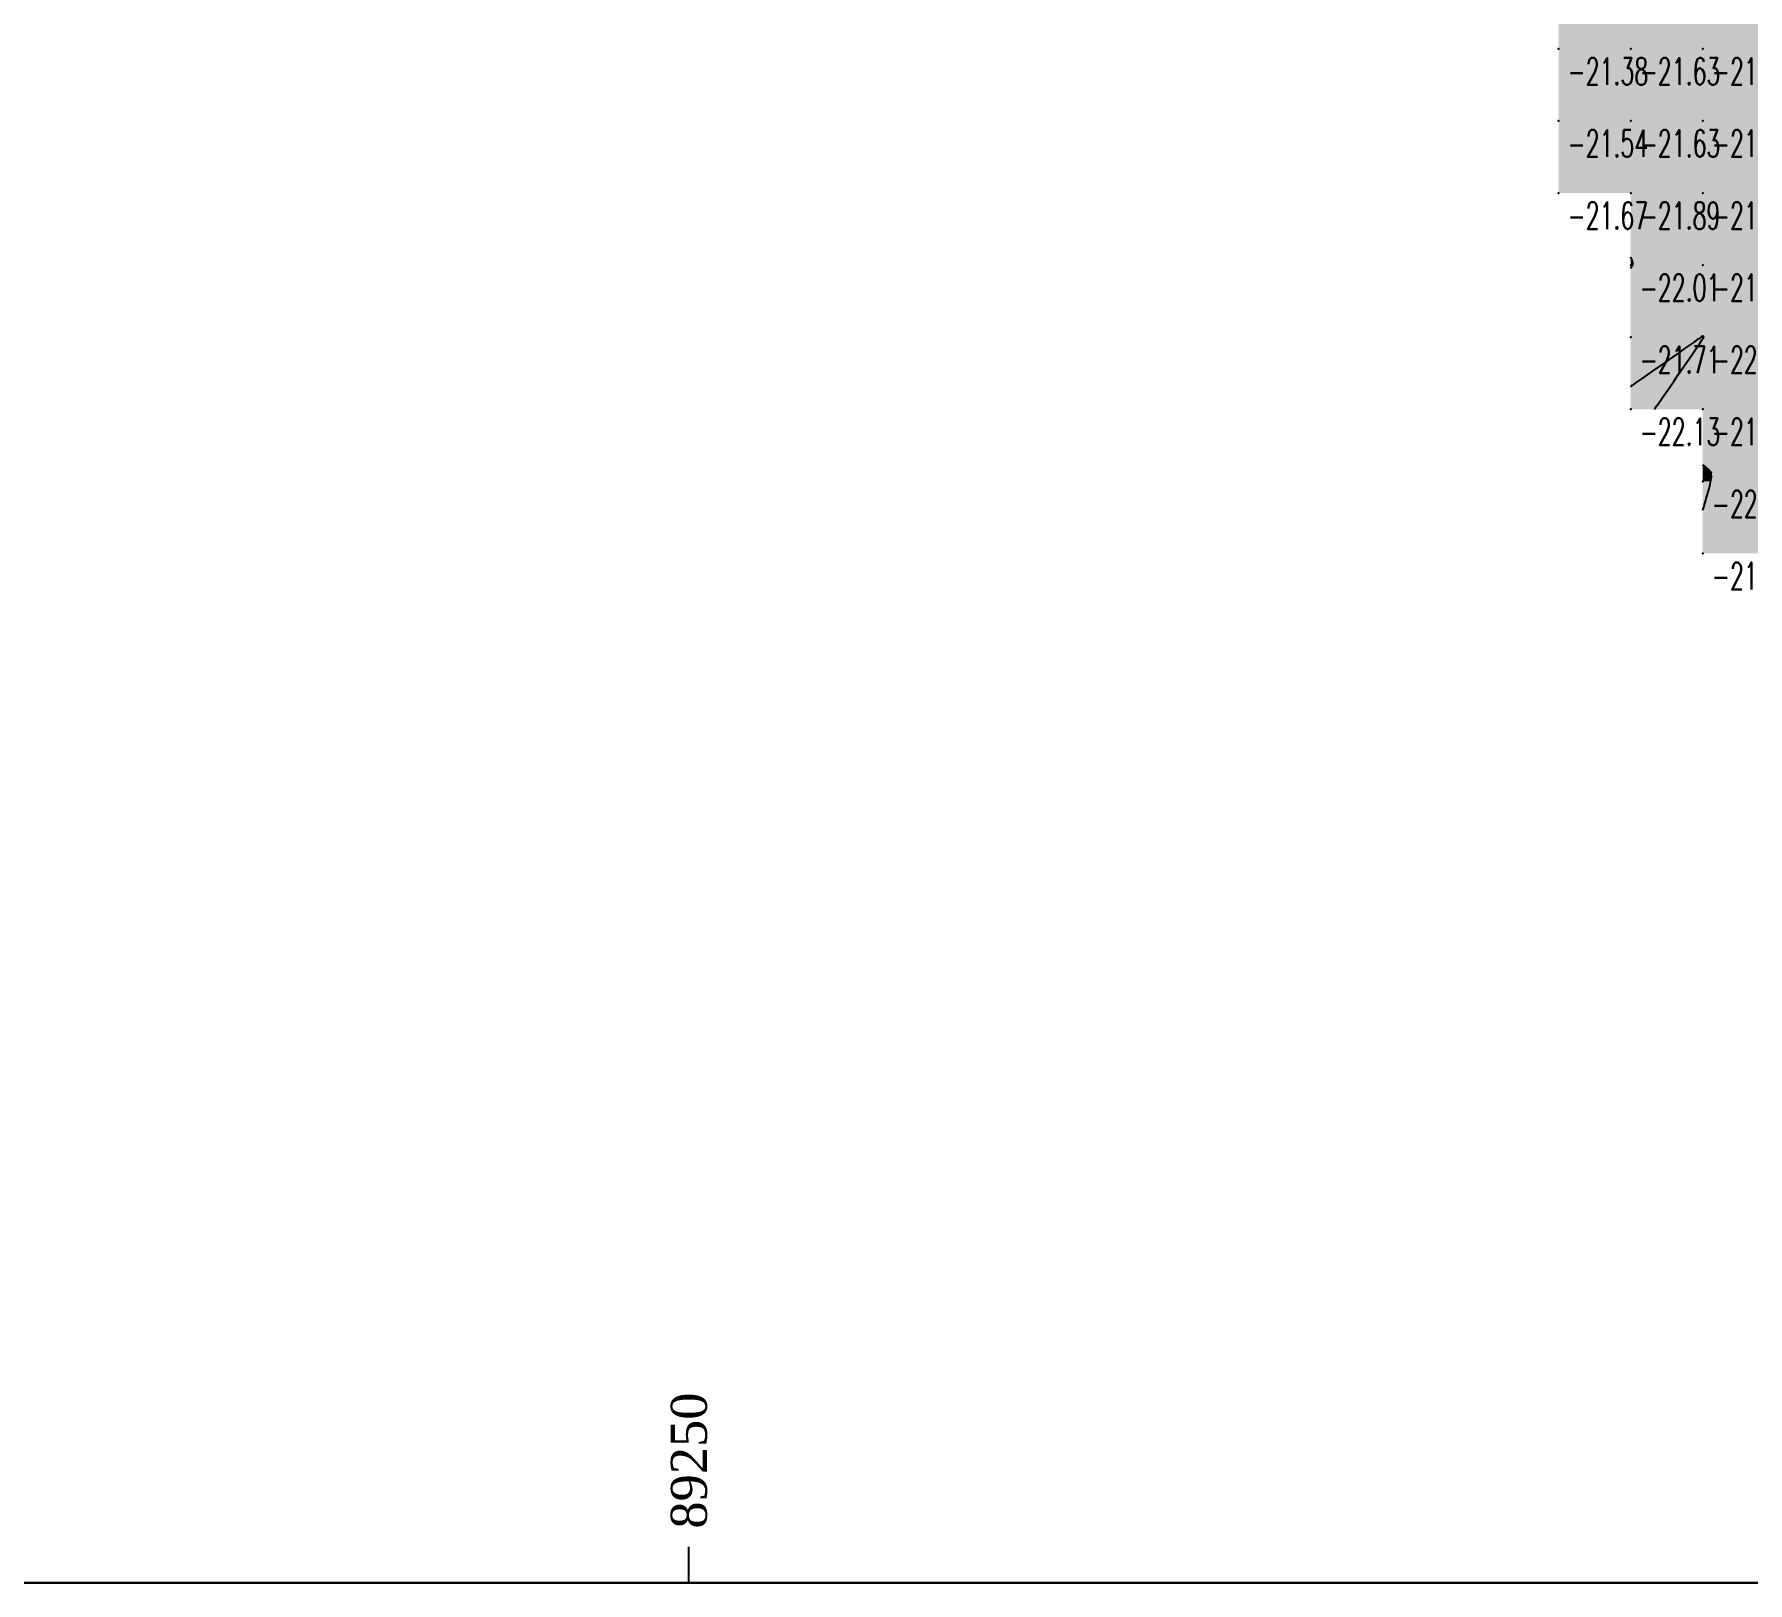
# Model space of a CAD drawing. Header units: millimetres. Extents: x 88261 to 90953, y 390274 to 392322.
# Drawn here: x 89158.9 to 89396.5, y 390274.5 to 390489.3 of the extents above; entities that cross this region are included whole.
import ezdxf
from ezdxf.enums import TextEntityAlignment as Align

# ---------------------------------------------------------------- set-up
doc = ezdxf.new("R2010")
doc.units = ezdxf.units.MM
doc.header["$LTSCALE"] = 25
for name, color, linetype in [('Carroyage(1)', 7, 'Continuous'), ('Carroyage(1)_Textes', 7, 'Continuous'), ('CN_03_00', 7, 'Continuous'), ('COTEAlt', 7, 'Continuous'), ('TN_COLORIAGE', 7, 'Continuous')]:
    doc.layers.add(name, color=color, linetype=linetype)
doc.styles.add('Simplex 1.0', font='Simplex.shx', dxfattribs={"width": 0.99, "height": 2.5})
doc.styles.get("Standard").update_dxf_attribs({"font": 'times.ttf'})

# ---------------------------------------------------------------- blocks, each defined once
blk = doc.blocks.new('COTE')
at = {"color": 0}
blk.add_point((0, 0), dxfattribs=at)
at = {"layer": 'COTEAlt'}
blk.add_attdef('ALT', text='', height=3.75, dxfattribs=at).set_placement((1.25, -1.25), align=Align.TOP_LEFT)

msp = doc.modelspace()

# ---------------------------------------------------------------- linework, layer by layer
at = {"elevation": 14.57}
msp.add_lwpolyline([(88260.96, 392322.08), (90951.88, 392322.08), (90951.88, 390274.46), (88260.96, 390274.46)], close=True, dxfattribs=at)
at = {"layer": 'Carroyage(1)'}
msp.add_line((89249.65, 390274.46), (89249.65, 390279.46), dxfattribs=at)
msp.add_lwpolyline([(88260.96, 390274.46), (90951.88, 390274.46), (90951.88, 392322.08), (88260.96, 392322.08)], close=True, dxfattribs=at)
at = {"layer": 'CN_03_00', "elevation": -22, "flags": 128}
for points in [[(89380.25, 390456.81), (89380.25, 390456.81), (89380.25, 390456.81), (89380.25, 390456.81), (89380.26, 390456.82), (89380.26, 390456.83), (89380.27, 390456.84), (89380.28, 390456.86), (89380.3, 390456.88), (89380.32, 390456.91), (89380.35, 390456.95), (89380.37, 390456.99), (89380.4, 390457.03), (89380.43, 390457.08), (89380.46, 390457.13), (89380.49, 390457.18), (89380.51, 390457.23), (89380.53, 390457.28), (89380.55, 390457.32), (89380.56, 390457.37), (89380.56, 390457.42), (89380.57, 390457.48), (89380.56, 390457.53), (89380.55, 390457.59), (89380.54, 390457.66), (89380.51, 390457.73), (89380.49, 390457.81), (89380.46, 390457.88), (89380.43, 390457.96), (89380.39, 390458.03), (89380.36, 390458.1), (89380.33, 390458.16), (89380.31, 390458.21), (89380.29, 390458.25), (89380.27, 390458.28), (89380.26, 390458.31), (89380.26, 390458.32), (89380.25, 390458.33), (89380.25, 390458.33), (89380.25, 390458.34), (89380.25, 390458.34)], [(89383.53, 390437.24), (89383.53, 390437.24), (89383.55, 390437.26), (89383.59, 390437.32), (89383.67, 390437.44), (89383.8, 390437.64), (89384, 390437.92), (89384.28, 390438.33), (89384.65, 390438.86), (89385.12, 390439.54), (89385.67, 390440.33), (89386.27, 390441.2), (89386.89, 390442.11), (89387.52, 390443.02), (89388.13, 390443.9), (89388.68, 390444.7), (89389.15, 390445.39), (89389.53, 390445.95), (89389.82, 390446.37), (89390.04, 390446.68), (89390.18, 390446.9), (89390.28, 390447.05), (89390.33, 390447.13), (89390.35, 390447.18), (89390.36, 390447.21), (89390.37, 390447.23), (89390.37, 390447.25), (89390.37, 390447.27), (89390.36, 390447.28), (89390.36, 390447.29), (89390.35, 390447.31), (89390.34, 390447.32), (89390.33, 390447.33), (89390.32, 390447.34), (89390.31, 390447.35), (89390.3, 390447.36), (89390.29, 390447.37), (89390.27, 390447.37), (89390.26, 390447.38), (89390.24, 390447.38), (89390.22, 390447.37), (89390.19, 390447.37), (89390.15, 390447.34), (89390.06, 390447.28), (89389.92, 390447.19), (89389.7, 390447.03), (89389.39, 390446.82), (89388.96, 390446.52), (89388.41, 390446.13), (89387.72, 390445.65), (89386.91, 390445.08), (89386.04, 390444.47), (89385.12, 390443.83), (89384.21, 390443.19), (89383.34, 390442.59), (89382.55, 390442.03), (89381.87, 390441.55), (89381.34, 390441.18), (89380.93, 390440.9), (89380.65, 390440.69), (89380.45, 390440.56), (89380.33, 390440.48), (89380.27, 390440.43), (89380.25, 390440.42), (89380.25, 390440.42)], [(89390.25, 390423.24), (89390.25, 390423.24), (89390.25, 390423.25), (89390.26, 390423.27), (89390.27, 390423.32), (89390.3, 390423.4), (89390.33, 390423.52), (89390.38, 390423.68), (89390.44, 390423.9), (89390.53, 390424.18), (89390.62, 390424.51), (89390.73, 390424.88), (89390.84, 390425.27), (89390.95, 390425.66), (89391.06, 390426.06), (89391.16, 390426.44), (89391.25, 390426.79), (89391.32, 390427.1), (89391.38, 390427.38), (89391.42, 390427.62), (89391.44, 390427.83), (89391.44, 390428.02), (89391.42, 390428.19), (89391.38, 390428.35), (89391.32, 390428.49), (89391.24, 390428.63), (89391.14, 390428.76), (89391.02, 390428.88), (89390.9, 390429), (89390.78, 390429.1), (89390.67, 390429.19), (89390.56, 390429.27), (89390.47, 390429.34), (89390.4, 390429.39), (89390.34, 390429.43), (89390.3, 390429.46), (89390.28, 390429.48), (89390.26, 390429.49), (89390.25, 390429.49), (89390.25, 390429.5), (89390.25, 390429.5)]]:
    msp.add_lwpolyline(points, dxfattribs=at)
at = {"layer": 'TN_COLORIAGE', "color": 233}
for points in [[(89370.25, 390487.24, -21.39), (89380.25, 390487.24, -21.39), (89380.25, 390497.24, -21.39)], [(89373.03, 390497.24, -21.38), (89370.25, 390494.49, -21.38), (89380.25, 390497.24, -21.38), (89370.25, 390487.24, -21.38)], [(89380.25, 390487.24, -21.3), (89390.25, 390487.24, -21.3), (89390.25, 390497.24, -21.3)], [(89380.25, 390497.24, -21.3), (89380.25, 390487.24, -21.3), (89390.25, 390497.24, -21.3)], [(89390.25, 390497.24, -21.2), (89390.25, 390487.24, -21.2), (89400.25, 390497.24, -21.2)], [(89390.25, 390487.24, -21.2), (89400.25, 390487.24, -21.2), (89400.25, 390497.24, -21.2)], [(89370.25, 390487.24, -21.63), (89370.25, 390477.24, -21.63), (89380.25, 390487.24, -21.63)], [(89370.25, 390477.24, -21.63), (89380.25, 390477.24, -21.63), (89380.25, 390487.24, -21.63)], [(89380.25, 390487.24, -21.28), (89380.25, 390477.24, -21.28), (89390.25, 390487.24, -21.28)], [(89380.25, 390477.24, -21.28), (89390.25, 390477.24, -21.28), (89390.25, 390487.24, -21.28)], [(89390.25, 390487.24, -21.28), (89390.25, 390477.24, -21.28), (89400.25, 390487.24, -21.28)], [(89390.25, 390477.24, -21.28), (89400.25, 390477.24, -21.28), (89400.25, 390487.24, -21.28)], [(89370.25, 390477.24, -21.63), (89370.25, 390467.24, -21.63), (89380.25, 390477.24, -21.63)], [(89370.25, 390467.24, -21.63), (89380.25, 390467.24, -21.63), (89380.25, 390477.24, -21.63)], [(89380.25, 390467.24, -21.74), (89390.25, 390467.24, -21.74), (89390.25, 390477.24, -21.74)], [(89380.25, 390477.24, -21.74), (89380.25, 390467.24, -21.74), (89390.25, 390477.24, -21.74)], [(89390.25, 390467.24, -21.75), (89400.25, 390467.24, -21.75), (89400.25, 390477.24, -21.75)], [(89390.25, 390477.24, -21.75), (89390.25, 390467.24, -21.75), (89400.25, 390477.24, -21.75)], [(89380.25, 390458.34, -21.65), (89380.6, 390457.59, -21.65), (89380.25, 390467.24, -21.65), (89390.25, 390467.24, -21.65)], [(89380.6, 390457.59, -21.58), (89380.55, 390457.24, -21.58), (89390.25, 390467.24, -21.58), (89390.25, 390457.24, -21.58)], [(89390.25, 390467.24, -21.46), (89390.25, 390457.24, -21.46), (89400.25, 390467.24, -21.46)], [(89390.25, 390457.24, -21.46), (89400.25, 390457.24, -21.46), (89400.25, 390467.24, -21.46)], [(89389.99, 390447.24, -21.58), (89390.25, 390447.42, -21.58), (89380.25, 390447.24, -21.58), (89390.25, 390457.24, -21.58)], [(89380.25, 390456.81, -21.58), (89380.55, 390457.24, -21.58), (89380.25, 390447.24, -21.58), (89390.25, 390457.24, -21.58)], [(89390.25, 390447.42, -21.13), (89390.34, 390447.33, -21.13), (89390.25, 390457.24, -21.13), (89400.25, 390457.24, -21.13)], [(89390.4, 390447.24, -21.13), (89390.34, 390447.33, -21.13), (89400.25, 390447.24, -21.13), (89400.25, 390457.24, -21.13)], [(89389.99, 390447.24, -21.71), (89380.25, 390440.42, -21.71), (89380.25, 390447.24, -21.71)], [(89390.25, 390437.24, -21.5), (89400.25, 390437.24, -21.5), (89400.25, 390447.24, -21.5)], [(89390.25, 390446.97, -21.5), (89390.4, 390447.24, -21.5), (89390.25, 390437.24, -21.5), (89400.25, 390447.24, -21.5)], [(89390.25, 390446.97, -21.72), (89383.53, 390437.24, -21.72), (89390.25, 390437.24, -21.72)], [(89390.25, 390429.5, -21.47), (89391.56, 390428.55, -21.47), (89390.25, 390437.24, -21.47), (89400.25, 390437.24, -21.47)], [(89391.56, 390428.55, -21.39), (89391.42, 390427.24, -21.39), (89400.25, 390437.24, -21.39), (89400.25, 390427.24, -21.39)], [(89390.25, 390423.24, -21.39), (89391.42, 390427.24, -21.39), (89390.25, 390417.24, -21.39), (89400.25, 390427.24, -21.39)], [(89390.25, 390417.24, -21.39), (89400.25, 390417.24, -21.39), (89400.25, 390427.24, -21.39)]]:
    msp.add_solid(points, dxfattribs=at)
at = {"layer": 'TN_COLORIAGE', "color": 243}
for points in [[(89380.6, 390457.59, -22.01), (89380.25, 390458.34, -22.01), (89380.25, 390457.24, -22.01)], [(89380.55, 390457.24, -22.01), (89380.6, 390457.59, -22.01), (89380.25, 390457.24, -22.01)], [(89380.55, 390457.24, -22.01), (89380.25, 390456.81, -22.01), (89380.25, 390457.24, -22.01)], [(89380.25, 390437.24, -22), (89380.25, 390440.42, -22), (89390.25, 390447.24, -22), (89389.99, 390447.24, -22)], [(89380.25, 390437.24, -22), (89383.53, 390437.24, -22), (89390.25, 390447.24, -22), (89390.25, 390446.97, -22)], [(89390.25, 390447.42, -22.01), (89389.99, 390447.24, -22.01), (89390.25, 390447.24, -22.01)], [(89390.34, 390447.33, -22.01), (89390.25, 390447.42, -22.01), (89390.25, 390447.24, -22.01)], [(89390.34, 390447.33, -22.01), (89390.4, 390447.24, -22.01), (89390.25, 390447.24, -22.01)], [(89390.4, 390447.24, -22.01), (89390.25, 390446.97, -22.01), (89390.25, 390447.24, -22.01)], [(89391.56, 390428.55, -22.08), (89390.25, 390429.5, -22.08), (89390.25, 390427.24, -22.08)], [(89391.42, 390427.24, -22.08), (89391.56, 390428.55, -22.08), (89390.25, 390427.24, -22.08)], [(89391.42, 390427.24, -22.08), (89390.25, 390423.24, -22.08), (89390.25, 390427.24, -22.08)]]:
    msp.add_solid(points, dxfattribs=at)

# ---------------------------------------------------------------- block references
at = {"layer": 'COTEAlt'}
ref = msp.add_blockref('COTE', (89370.25, 390487.24), dxfattribs=at)
ref.add_attrib('ALT', '-21.38', dxfattribs={"height": 3.75, "style": 'Simplex 1.0', "width": 0.6}).set_placement((89371.5, 390485.99), align=Align.TOP_LEFT)
ref = msp.add_blockref('COTE', (89380.25, 390487.24), dxfattribs=at)
ref.add_attrib('ALT', '-21.63', dxfattribs={"height": 3.75, "style": 'Simplex 1.0', "width": 0.6}).set_placement((89381.5, 390485.99), align=Align.TOP_LEFT)
ref = msp.add_blockref('COTE', (89390.25, 390487.24), dxfattribs=at)
ref.add_attrib('ALT', '-21.28', dxfattribs={"height": 3.75, "style": 'Simplex 1.0', "width": 0.6}).set_placement((89391.5, 390485.99), align=Align.TOP_LEFT)
ref = msp.add_blockref('COTE', (89370.25, 390477.24), dxfattribs=at)
ref.add_attrib('ALT', '-21.54', dxfattribs={"height": 3.75, "style": 'Simplex 1.0', "width": 0.6}).set_placement((89371.5, 390475.99), align=Align.TOP_LEFT)
ref = msp.add_blockref('COTE', (89380.25, 390477.24), dxfattribs=at)
ref.add_attrib('ALT', '-21.63', dxfattribs={"height": 3.75, "style": 'Simplex 1.0', "width": 0.6}).set_placement((89381.5, 390475.99), align=Align.TOP_LEFT)
ref = msp.add_blockref('COTE', (89390.25, 390477.24), dxfattribs=at)
ref.add_attrib('ALT', '-21.74', dxfattribs={"height": 3.75, "style": 'Simplex 1.0', "width": 0.6}).set_placement((89391.5, 390475.99), align=Align.TOP_LEFT)
ref = msp.add_blockref('COTE', (89370.25, 390467.24), dxfattribs=at)
ref.add_attrib('ALT', '-21.67', dxfattribs={"height": 3.75, "style": 'Simplex 1.0', "width": 0.6}).set_placement((89371.5, 390465.99), align=Align.TOP_LEFT)
ref = msp.add_blockref('COTE', (89380.25, 390467.24), dxfattribs=at)
ref.add_attrib('ALT', '-21.89', dxfattribs={"height": 3.75, "style": 'Simplex 1.0', "width": 0.6}).set_placement((89381.5, 390465.99), align=Align.TOP_LEFT)
ref = msp.add_blockref('COTE', (89390.25, 390467.24), dxfattribs=at)
ref.add_attrib('ALT', '-21.65', dxfattribs={"height": 3.75, "style": 'Simplex 1.0', "width": 0.6}).set_placement((89391.5, 390465.99), align=Align.TOP_LEFT)
ref = msp.add_blockref('COTE', (89380.25, 390457.24), dxfattribs=at)
ref.add_attrib('ALT', '-22.01', dxfattribs={"height": 3.75, "style": 'Simplex 1.0', "width": 0.6}).set_placement((89381.5, 390455.99), align=Align.TOP_LEFT)
ref = msp.add_blockref('COTE', (89390.25, 390457.24), dxfattribs=at)
ref.add_attrib('ALT', '-21.58', dxfattribs={"height": 3.75, "style": 'Simplex 1.0', "width": 0.6}).set_placement((89391.5, 390455.99), align=Align.TOP_LEFT)
ref = msp.add_blockref('COTE', (89380.25, 390447.24), dxfattribs=at)
ref.add_attrib('ALT', '-21.71', dxfattribs={"height": 3.75, "style": 'Simplex 1.0', "width": 0.6}).set_placement((89381.5, 390445.99), align=Align.TOP_LEFT)
ref = msp.add_blockref('COTE', (89390.25, 390447.24), dxfattribs=at)
ref.add_attrib('ALT', '-22.01', dxfattribs={"height": 3.75, "style": 'Simplex 1.0', "width": 0.6}).set_placement((89391.5, 390445.99), align=Align.TOP_LEFT)
ref = msp.add_blockref('COTE', (89380.25, 390437.24), dxfattribs=at)
ref.add_attrib('ALT', '-22.13', dxfattribs={"height": 3.75, "style": 'Simplex 1.0', "width": 0.6}).set_placement((89381.5, 390435.99), align=Align.TOP_LEFT)
ref = msp.add_blockref('COTE', (89390.25, 390437.24), dxfattribs=at)
ref.add_attrib('ALT', '-21.72', dxfattribs={"height": 3.75, "style": 'Simplex 1.0', "width": 0.6}).set_placement((89391.5, 390435.99), align=Align.TOP_LEFT)
ref = msp.add_blockref('COTE', (89390.25, 390427.24), dxfattribs=at)
ref.add_attrib('ALT', '-22.08', dxfattribs={"height": 3.75, "style": 'Simplex 1.0', "width": 0.6}).set_placement((89391.5, 390425.99), align=Align.TOP_LEFT)
ref = msp.add_blockref('COTE', (89390.25, 390417.24), dxfattribs=at)
ref.add_attrib('ALT', '-21.88', dxfattribs={"height": 3.75, "style": 'Simplex 1.0', "width": 0.6}).set_placement((89391.5, 390415.99), align=Align.TOP_LEFT)

# ---------------------------------------------------------------- texts
at = {"layer": 'Carroyage(1)_Textes'}
msp.add_text('89250', height=5, rotation=90, dxfattribs=at).set_placement((89252.15, 390281.96))

doc.saveas('drawing.dxf')
